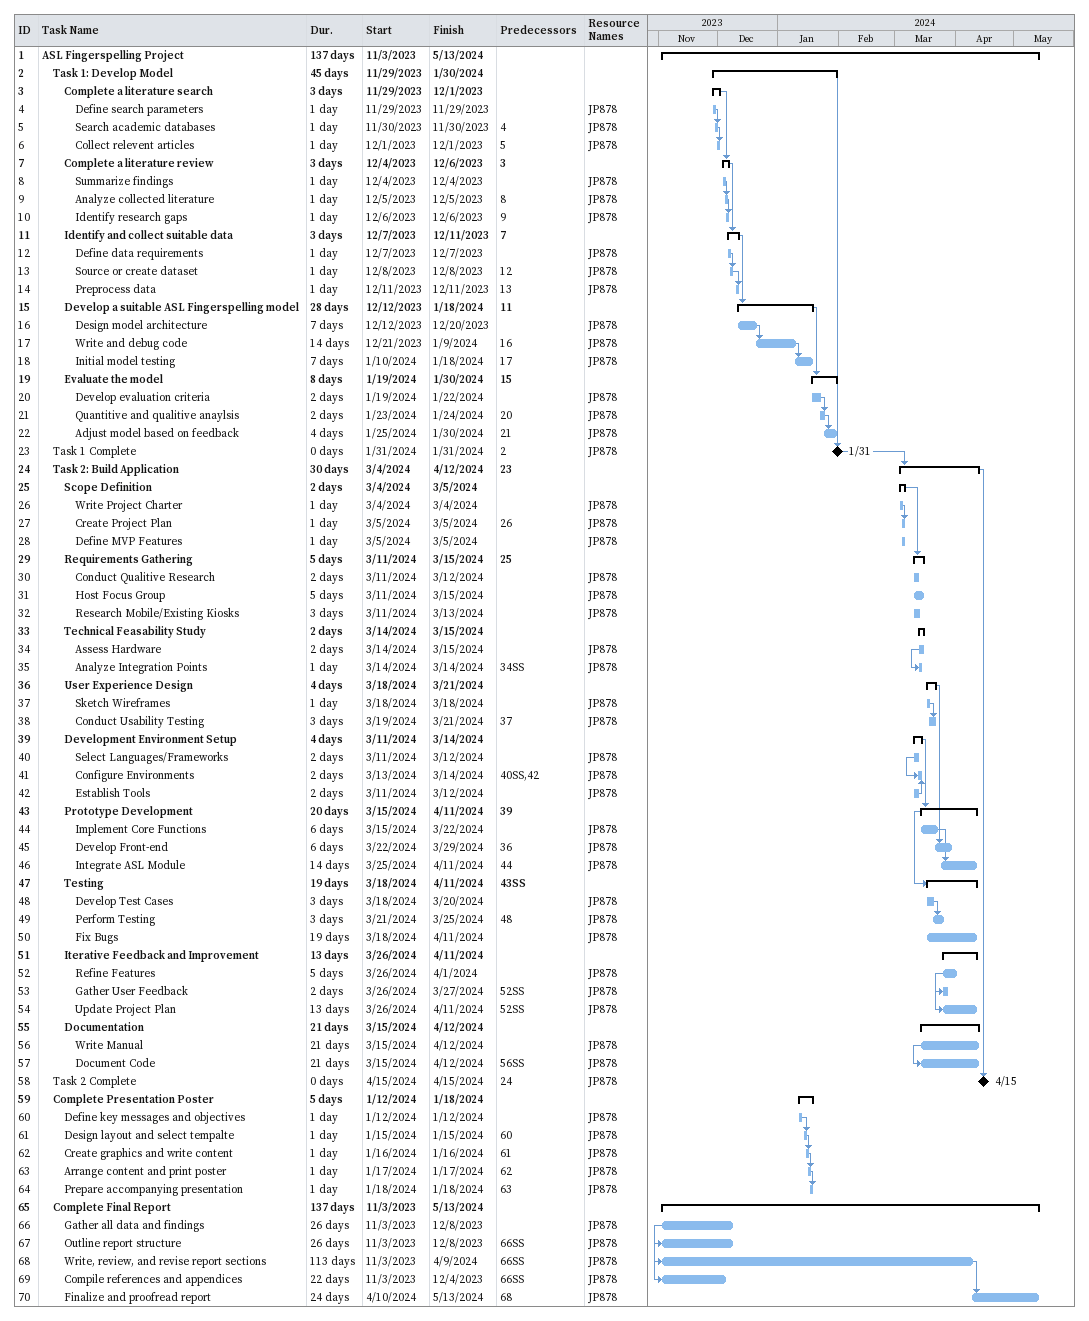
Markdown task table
| ID | Level | Task | Duration | Start | Finish | Predecessors | Resources |
|---|---|---|---|---|---|---|---|
| 1 | 1 | **ASL Fingerspelling Project** | 137d | 2023-11-03 | 2024-05-13 |  |  |
| 2 | 2 | **Task 1: Develop Model** | 45d | 2023-11-29 | 2024-01-30 |  |  |
| 3 | 3 | **Complete a literature search** | 3d | 2023-11-29 | 2023-12-01 |  |  |
| 4 | 4 | Define search parameters | 1d | 2023-11-29 | 2023-11-29 |  | JP878 |
| 5 | 4 | Search academic databases | 1d | 2023-11-30 | 2023-11-30 | 4 | JP878 |
| 6 | 4 | Collect relevent articles | 1d | 2023-12-01 | 2023-12-01 | 5 | JP878 |
| 7 | 3 | **Complete a literature review** | 3d | 2023-12-04 | 2023-12-06 | 3 |  |
| 8 | 4 | Summarize findings | 1d | 2023-12-04 | 2023-12-04 |  | JP878 |
| 9 | 4 | Analyze collected literature | 1d | 2023-12-05 | 2023-12-05 | 8 | JP878 |
| 10 | 4 | Identify research gaps | 1d | 2023-12-06 | 2023-12-06 | 9 | JP878 |
| 11 | 3 | **Identify and collect suitable data** | 3d | 2023-12-07 | 2023-12-11 | 7 |  |
| 12 | 4 | Define data requirements | 1d | 2023-12-07 | 2023-12-07 |  | JP878 |
| 13 | 4 | Source or create dataset | 1d | 2023-12-08 | 2023-12-08 | 12 | JP878 |
| 14 | 4 | Preprocess data | 1d | 2023-12-11 | 2023-12-11 | 13 | JP878 |
| 15 | 3 | **Develop a suitable ASL Fingerspelling model** | 28d | 2023-12-12 | 2024-01-18 | 11 |  |
| 16 | 4 | Design model architecture | 7d | 2023-12-12 | 2023-12-20 |  | JP878 |
| 17 | 4 | Write and debug code | 14d | 2023-12-21 | 2024-01-09 | 16 | JP878 |
| 18 | 4 | Initial model testing | 7d | 2024-01-10 | 2024-01-18 | 17 | JP878 |
| 19 | 3 | **Evaluate the model** | 8d | 2024-01-19 | 2024-01-30 | 15 |  |
| 20 | 4 | Develop evaluation criteria | 2d | 2024-01-19 | 2024-01-22 |  | JP878 |
| 21 | 4 | Quantitive and qualitive anaylsis | 2d | 2024-01-23 | 2024-01-24 | 20 | JP878 |
| 22 | 4 | Adjust model based on feedback | 4d | 2024-01-25 | 2024-01-30 | 21 | JP878 |
| 23 | 2 | Task 1 Complete | 0d | 2024-01-31 | 2024-01-31 | 2 | JP878 |
| 24 | 2 | **Task 2: Build Application** | 30d | 2024-03-04 | 2024-04-12 | 23 |  |
| 25 | 3 | **Scope Definition** | 2d | 2024-03-04 | 2024-03-05 |  |  |
| 26 | 4 | Write Project Charter | 1d | 2024-03-04 | 2024-03-04 |  | JP878 |
| 27 | 4 | Create Project Plan | 1d | 2024-03-05 | 2024-03-05 | 26 | JP878 |
| 28 | 4 | Define MVP Features | 1d | 2024-03-05 | 2024-03-05 |  | JP878 |
| 29 | 3 | **Requirements Gathering** | 5d | 2024-03-11 | 2024-03-15 | 25 |  |
| 30 | 4 | Conduct Qualitive Research | 2d | 2024-03-11 | 2024-03-12 |  | JP878 |
| 31 | 4 | Host Focus Group | 5d | 2024-03-11 | 2024-03-15 |  | JP878 |
| 32 | 4 | Research Mobile/Existing Kiosks | 3d | 2024-03-11 | 2024-03-13 |  | JP878 |
| 33 | 3 | **Technical Feasability Study** | 2d | 2024-03-14 | 2024-03-15 |  |  |
| 34 | 4 | Assess Hardware | 2d | 2024-03-14 | 2024-03-15 |  | JP878 |
| 35 | 4 | Analyze Integration Points | 1d | 2024-03-14 | 2024-03-14 | 34SS | JP878 |
| 36 | 3 | **User Experience Design** | 4d | 2024-03-18 | 2024-03-21 |  |  |
| 37 | 4 | Sketch Wireframes | 1d | 2024-03-18 | 2024-03-18 |  | JP878 |
| 38 | 4 | Conduct Usability Testing | 3d | 2024-03-19 | 2024-03-21 | 37 | JP878 |
| 39 | 3 | **Development Environment Setup** | 4d | 2024-03-11 | 2024-03-14 |  |  |
| 40 | 4 | Select Languages/Frameworks | 2d | 2024-03-11 | 2024-03-12 |  | JP878 |
| 41 | 4 | Configure Environments | 2d | 2024-03-13 | 2024-03-14 | 40SS, 42 | JP878 |
| 42 | 4 | Establish Tools | 2d | 2024-03-11 | 2024-03-12 |  | JP878 |
| 43 | 3 | **Prototype Development** | 20d | 2024-03-15 | 2024-04-11 | 39 |  |
| 44 | 4 | Implement Core Functions | 6d | 2024-03-15 | 2024-03-22 |  | JP878 |
| 45 | 4 | Develop Front-end | 6d | 2024-03-22 | 2024-03-29 | 36 | JP878 |
| 46 | 4 | Integrate ASL Module | 14d | 2024-03-25 | 2024-04-11 | 44 | JP878 |
| 47 | 3 | **Testing** | 19d | 2024-03-18 | 2024-04-11 | 43SS |  |
| 48 | 4 | Develop Test Cases | 3d | 2024-03-18 | 2024-03-20 |  | JP878 |
| 49 | 4 | Perform Testing | 3d | 2024-03-21 | 2024-03-25 | 48 | JP878 |
| 50 | 4 | Fix Bugs | 19d | 2024-03-18 | 2024-04-11 |  | JP878 |
| 51 | 3 | **Iterative Feedback and Improvement** | 13d | 2024-03-26 | 2024-04-11 |  |  |
| 52 | 4 | Refine Features | 5d | 2024-03-26 | 2024-04-01 |  | JP878 |
| 53 | 4 | Gather User Feedback | 2d | 2024-03-26 | 2024-03-27 | 52SS | JP878 |
| 54 | 4 | Update Project Plan | 13d | 2024-03-26 | 2024-04-11 | 52SS | JP878 |
| 55 | 3 | **Documentation** | 21d | 2024-03-15 | 2024-04-12 |  |  |
| 56 | 4 | Write Manual | 21d | 2024-03-15 | 2024-04-12 |  | JP878 |
| 57 | 4 | Document Code | 21d | 2024-03-15 | 2024-04-12 | 56SS | JP878 |
| 58 | 2 | Task 2 Complete | 0d | 2024-04-15 | 2024-04-15 | 24 | JP878 |
| 59 | 2 | **Complete Presentation Poster** | 5d | 2024-01-12 | 2024-01-18 |  |  |
| 60 | 3 | Define key messages and objectives | 1d | 2024-01-12 | 2024-01-12 |  | JP878 |
| 61 | 3 | Design layout and select tempalte | 1d | 2024-01-15 | 2024-01-15 | 60 | JP878 |
| 62 | 3 | Create graphics and write content | 1d | 2024-01-16 | 2024-01-16 | 61 | JP878 |
| 63 | 3 | Arrange content and print poster | 1d | 2024-01-17 | 2024-01-17 | 62 | JP878 |
| 64 | 3 | Prepare accompanying presentation | 1d | 2024-01-18 | 2024-01-18 | 63 | JP878 |
| 65 | 2 | **Complete Final Report** | 137d | 2023-11-03 | 2024-05-13 |  |  |
| 66 | 3 | Gather all data and findings | 26d | 2023-11-03 | 2023-12-08 |  | JP878 |
| 67 | 3 | Outline report structure | 26d | 2023-11-03 | 2023-12-08 | 66SS | JP878 |
| 68 | 3 | Write, review, and revise report sections | 113d | 2023-11-03 | 2024-04-09 | 66SS | JP878 |
| 69 | 3 | Compile references and appendices | 22d | 2023-11-03 | 2023-12-04 | 66SS | JP878 |
| 70 | 3 | Finalize and proofread report | 24d | 2024-04-10 | 2024-05-13 | 68 | JP878 |
